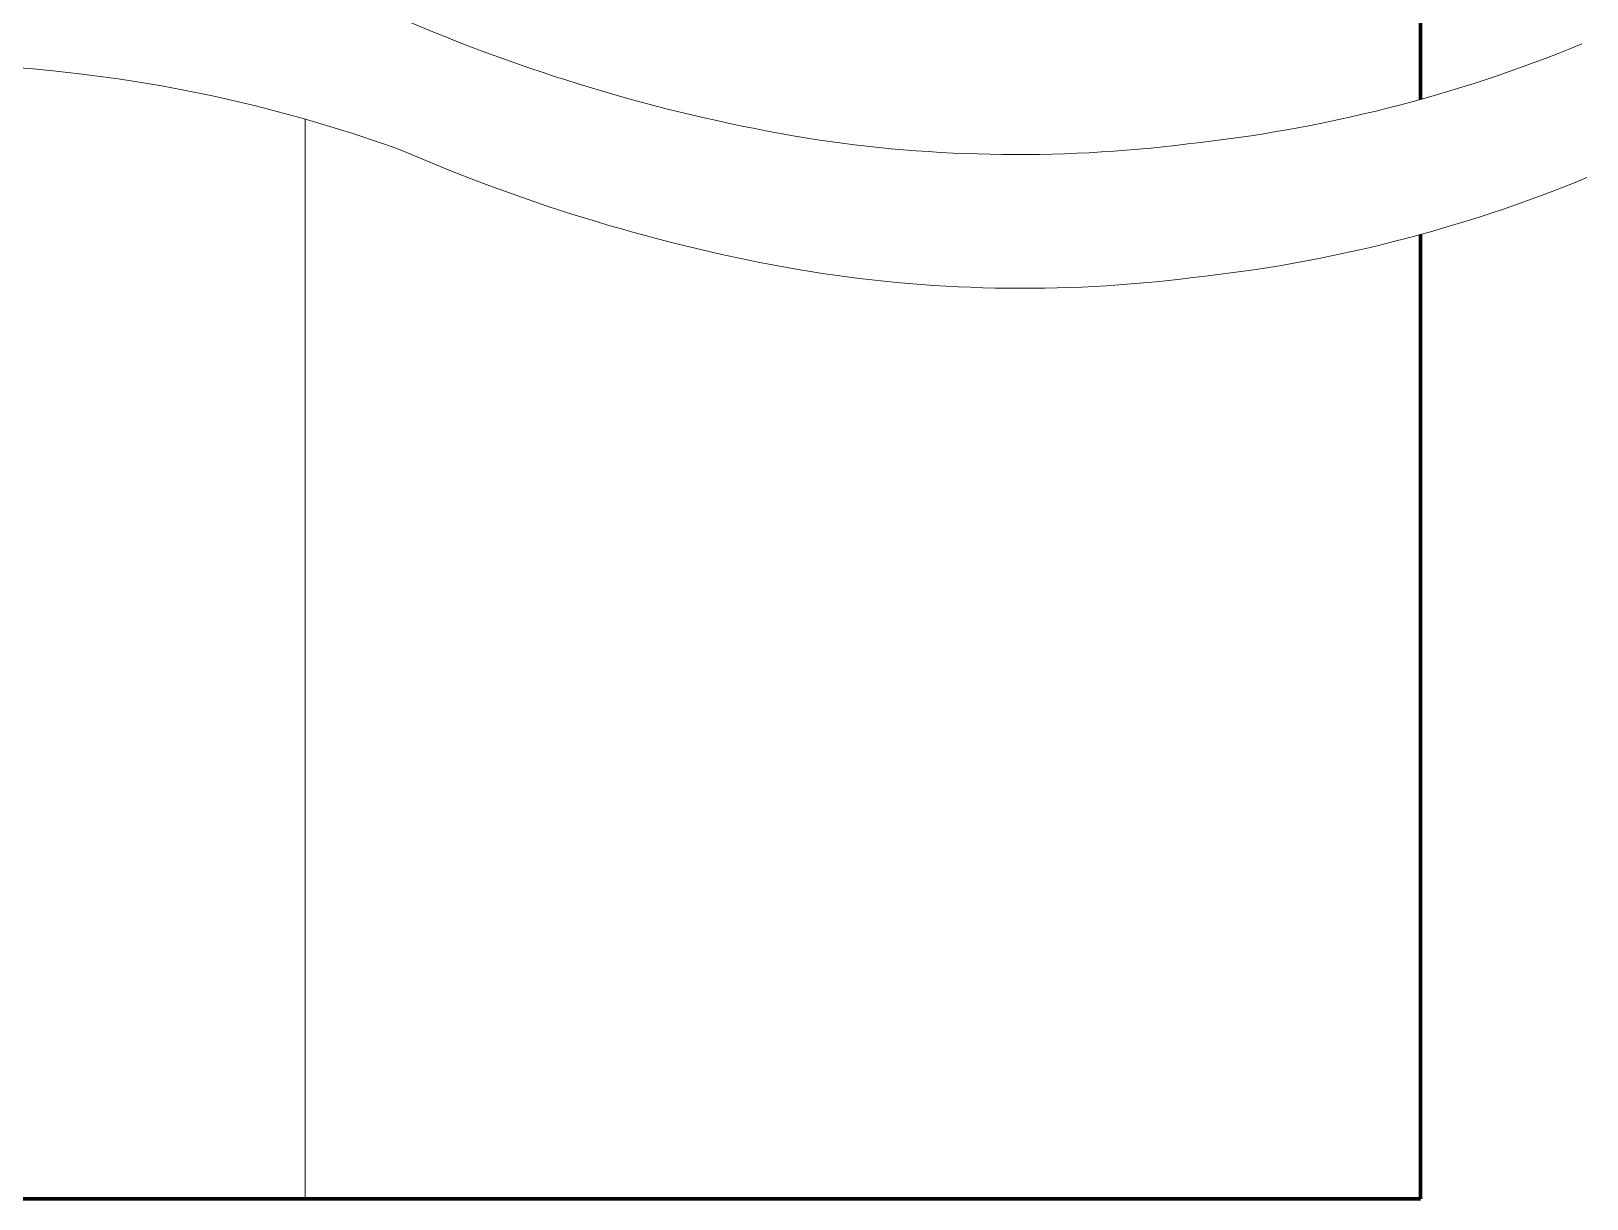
# Model space of a CAD drawing. Header units: millimetres. Extents: x 308 to 848, y -8105 to -7745.
# Drawn here: x 552.8 to 636.1, y -8017.4 to -7954.9 of the extents above; entities that cross this region are included whole.
import ezdxf

# ---------------------------------------------------------------- set-up
doc = ezdxf.new("R2010")
doc.units = ezdxf.units.MM
doc.layers.add('Panel_Ном._пера__251', color=7, linetype='Continuous', lineweight=5)
doc.layers.add('линия 50', color=1, linetype='Continuous', lineweight=100)

msp = doc.modelspace()

# ---------------------------------------------------------------- linework, layer by layer
at = {"layer": 'Panel_Ном._пера__251', "linetype": 'Continuous', "lineweight": 15}
msp.add_line((567.48, -8017.409), (567.48, -7959.62), dxfattribs=at)
for points in [[(516.103, -7955.403, -0.128795), (555.112, -7950.032, -0.057089), (572.387, -7954.135, 0.058883), (593.599, -7960.512, 0.073233), (614.745, -7960.94, 0.071283), (635.84, -7955.593)], [(516.376, -7962.56, -0.128795), (555.385, -7957.189, -0.057089), (572.659, -7961.292, 0.058883), (593.871, -7967.669, 0.073233), (615.018, -7968.097, 0.071283), (636.113, -7962.75)]]:
    msp.add_lwpolyline(points, format="xyb", dxfattribs=at)
at = {"layer": 'линия 50', "color": 7}
for p, q in [((627.203, -7958.562), (627.203, -7899.932)), ((627.203, -8017.409), (627.203, -7965.794)), ((627.203, -8017.409), (522.171, -8017.409))]:
    msp.add_line(p, q, dxfattribs=at)

doc.saveas('drawing.dxf')
